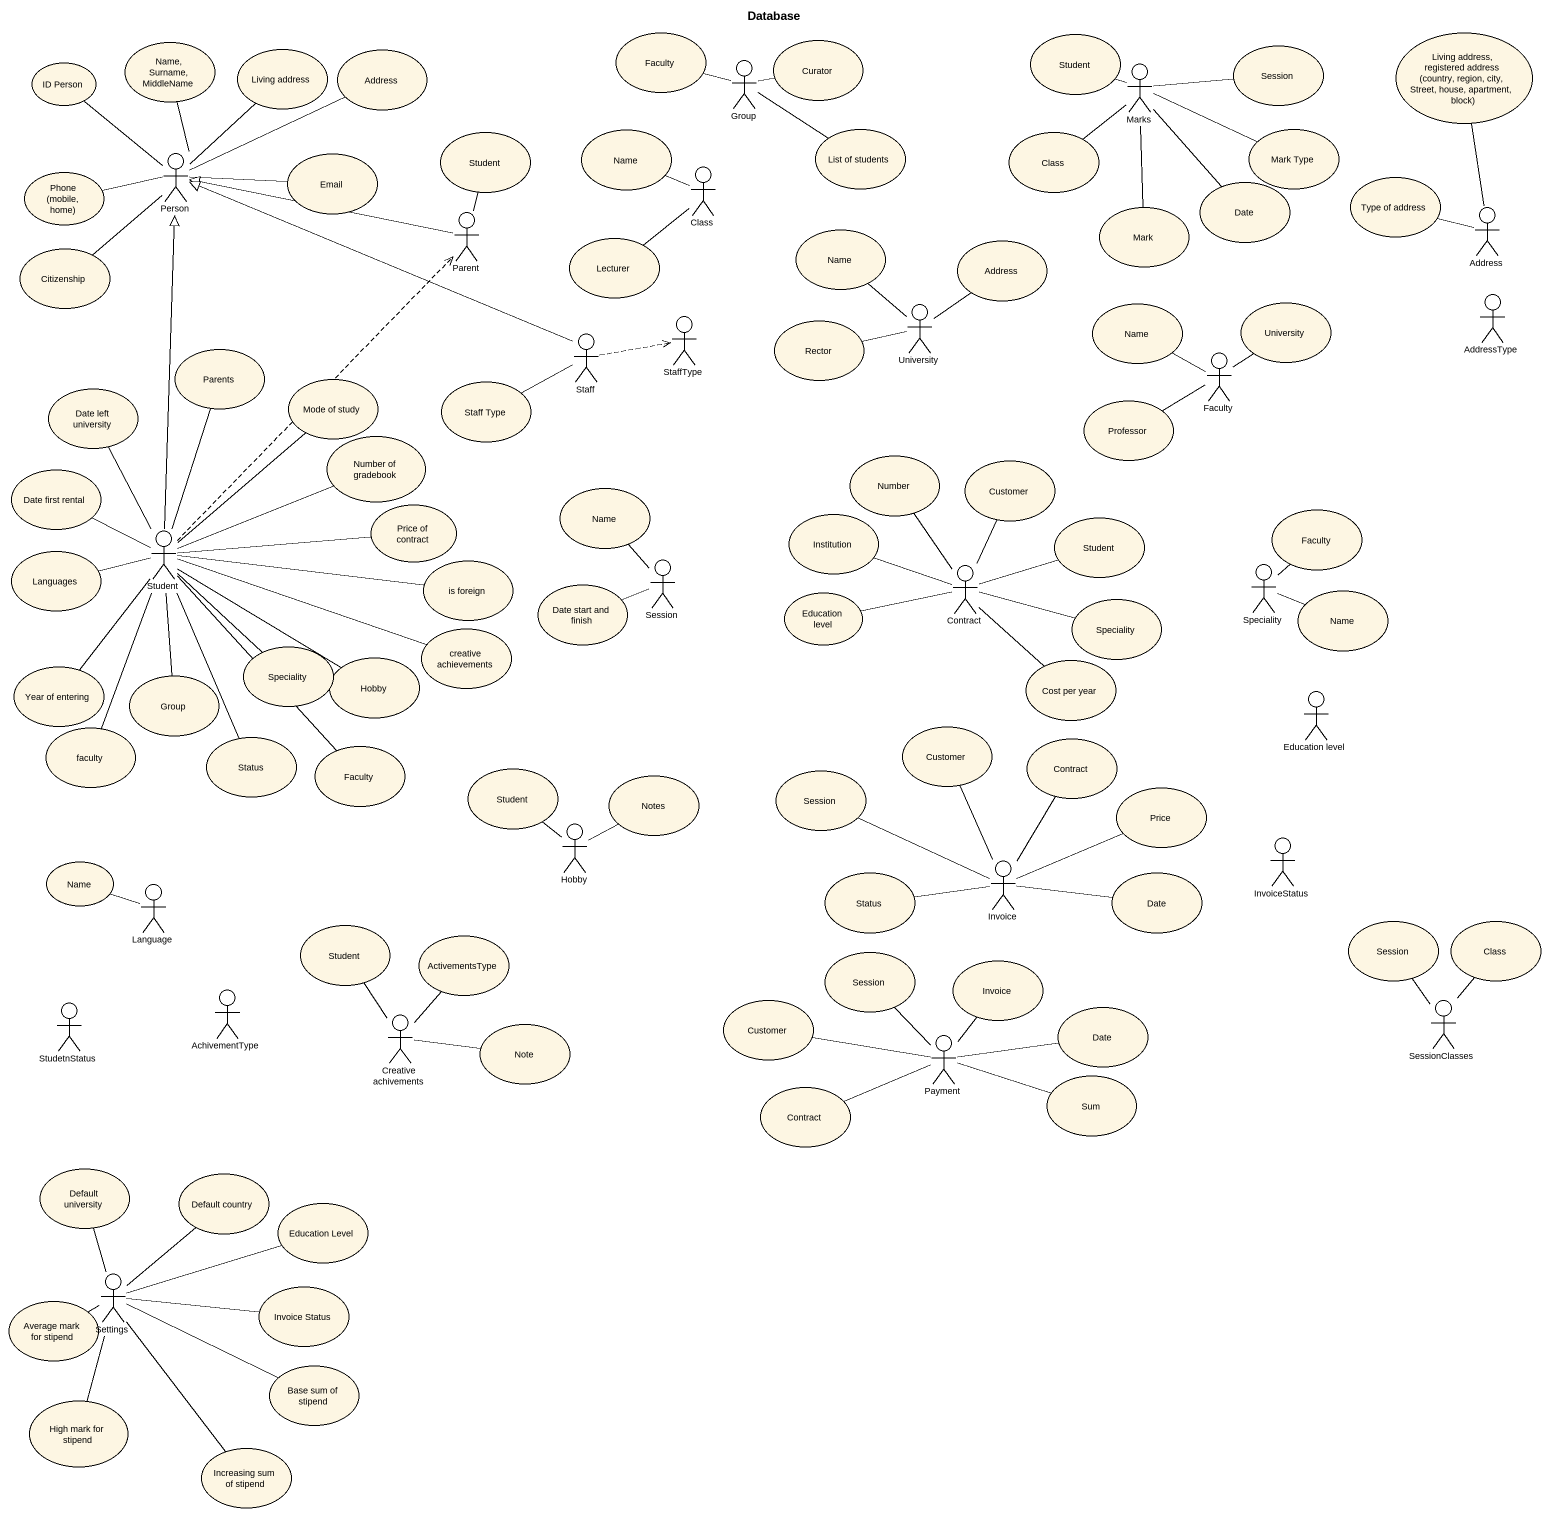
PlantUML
@startuml
title Database
usecase "Name, Surname, MiddleName" as Name_Surname_MiddleName
usecase "Living address" as Living_address
usecase Address
usecase Faculty
usecase Curator
usecase Student
usecase Session
usecase "Living address, registered address (country, region, city, Street, house, apartment, block)" as Living_address_registered
usecase "ID Person" as ID_Person
actor "Group" as Group_
actor Marks
usecase "List of students" as List_of_students
usecase "Mark Type" as Mark_Type
actor "Person" as Person_
usecase Email
usecase "Student" as Student_2
usecase Name
actor "Class" as Class_
usecase "Class" as Class__2
usecase "Phone (mobile, home)" as Phone_mobile_home
usecase Date
usecase "Type of address" as Type_of_address
actor Parent
usecase Lecturer
usecase "Name" as Name_2
usecase "Address" as Address_2
usecase Mark
actor "Address" as Address_3
usecase Citizenship
actor StaffType
usecase Rector
actor University
usecase "Name" as Name_3
usecase "University" as University_2
actor AddressType
usecase Parents
actor Staff
actor "Faculty" as Faculty_2
usecase "Date left university" as Date_left_university
usecase "Mode of study" as Mode_of_study
usecase "Staff Type" as Staff_Type
usecase "Number of gradebook" as Number_of_gradebook
usecase Professor
usecase "Date first rental" as Date_first_rental
usecase Number
usecase Customer
usecase "Price of contract" as Price_of_contract
usecase "Name" as Name_4
usecase Institution
usecase "Faculty" as Faculty_3
usecase Languages
actor "Student" as Student_3
usecase "Student" as Student_4
usecase "is foreign" as is_foreign
usecase "Date start and finish" as Date_start_and_finish
actor "Session" as Session_2
usecase "Education level" as Education_level
actor Contract
actor Speciality
usecase "Name" as Name_5
usecase "creative achievements" as creative_achievements
usecase "Speciality" as Speciality_2
usecase "Year of entering" as Year_of_entering
usecase "Speciality" as Speciality_3
usecase Hobby
usecase "Cost per year" as Cost_per_year
usecase "Group" as Group__2
actor "Education level" as Education_level_2
usecase faculty
usecase Status
usecase "Faculty" as Faculty_4
usecase "Customer" as Customer_2
usecase "Contract" as Contract_2
usecase "Student" as Student_5
usecase Notes
usecase "Session" as Session_3
actor "Hobby" as Hobby_2
usecase Price
usecase "Name" as Name_6
actor Invoice
actor InvoiceStatus
actor Language
usecase "Status" as Status_2
usecase "Date" as Date_2
usecase "Student" as Student_6
usecase ActivementsType
usecase "Session" as Session_4
usecase "Class" as Class__3
usecase "Session" as Session_5
usecase "Invoice" as Invoice_2
actor StudetnStatus
actor AchivementType
actor "Creative achivements" as Creative_achivements
usecase "Customer" as Customer_3
usecase "Date" as Date_3
actor SessionClasses
usecase "Note" as Note_
actor Payment
usecase "Contract" as Contract_3
usecase Sum
usecase "Default university" as Default_university
usecase "Default country" as Default_country
usecase "Education Level" as Education_Level
actor Settings
usecase "Invoice Status" as Invoice_Status
usecase "Average mark for stipend" as Average_mark_for_stipend
usecase "Base sum of stipend" as Base_sum_of_stipend
usecase "High mark for stipend" as High_mark_for_stipend
usecase "Increasing sum of stipend" as Increasing_sum_of_stipend
Name_Surname_MiddleName -- Person_
Living_address -- Person_
Address -left- Person_
Faculty -right- Group_
Curator -left- Group_
Student -right- Marks
Session -left- Marks
Living_address_registered -- Address_3
ID_Person -- Person_
List_of_students -left- Group_
Mark_Type -left- Marks
Email -left- Person_
Student_2 -- Parent
Name -right- Class_
Class__2 -up- Marks
Phone_mobile_home -right- Person_
Date -up- Marks
Type_of_address -right- Address_3
Parent -left-|> Person_
Lecturer -up- Class_
Name_2 -- University
Address_2 -- University
Mark -up- Marks
Citizenship -up- Person_
Rector -right- University
Name_3 -- Faculty_2
University_2 -- Faculty_2
Parents -- Student_3
Staff -left-|> Person_
Staff .right.> StaffType
Date_left_university -- Student_3
Mode_of_study -- Student_3
Staff_Type -right- Staff
Number_of_gradebook -left- Student_3
Professor -right- Faculty_2
Date_first_rental -- Student_3
Number -- Contract
Customer -- Contract
Price_of_contract -left- Student_3
Name_4 -- Session_2
Institution -right- Contract
Faculty_3 -- Speciality
Languages -right- Student_3
Student_3 -up-|> Person_
Student_3 .up.> Parent
Student_4 -left- Contract
is_foreign -left- Student_3
Date_start_and_finish -right- Session_2
Education_level -right- Contract
Name_5 -left- Speciality
creative_achievements -left- Student_3
Speciality_2 -left- Contract
Year_of_entering -up- Student_3
Speciality_3 -up- Student_3
Hobby -left- Student_3
Cost_per_year -up- Contract
Group__2 -up- Student_3
faculty -up- Student_3
Status -up- Student_3
Faculty_4 -up- Student_3
Customer_2 -- Invoice
Contract_2 -- Invoice
Student_5 -- Hobby_2
Notes -- Hobby_2
Session_3 -right- Invoice
Price -left- Invoice
Name_6 -right- Language
Status_2 -right- Invoice
Date_2 -left- Invoice
Student_6 -- Creative_achivements
ActivementsType -- Creative_achivements
Session_4 -- SessionClasses
Class__3 -- SessionClasses
Session_5 -- Payment
Invoice_2 -- Payment
Customer_3 -right- Payment
Date_3 -left- Payment
Note_ -left- Creative_achivements
Contract_3 -right- Payment
Sum -left- Payment
Default_university -- Settings
Default_country -- Settings
Education_Level -left- Settings
Invoice_Status -left- Settings
Average_mark_for_stipend -right- Settings
Base_sum_of_stipend -left- Settings
High_mark_for_stipend -up- Settings
Increasing_sum_of_stipend -up- Settings
@enduml
